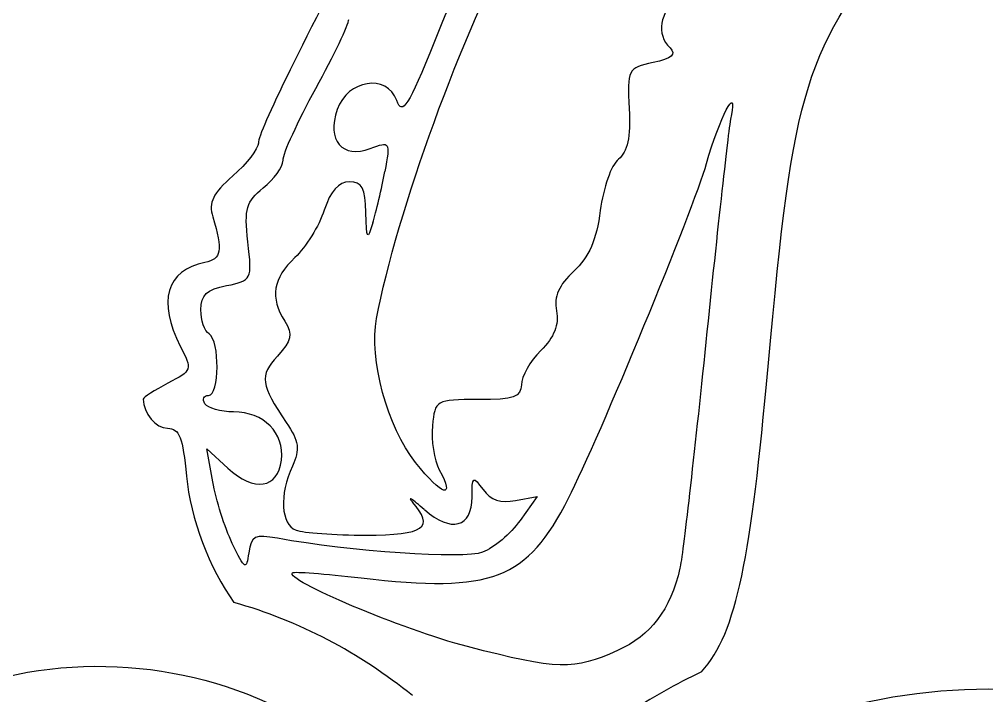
# Model space of a CAD drawing. Header units: millimetres. Extents: x -20.7 to 20.7, y -20.7 to 20.7.
# Drawn here: x -11.71 to -0.02, y -6.77 to 1.41 of the extents above; entities that cross this region are included whole.
import ezdxf

# ---------------------------------------------------------------- set-up
doc = ezdxf.new("R2010")
doc.units = ezdxf.units.MM
doc.layers.get('0').update_dxf_attribs({"linetype": 'CONTINUOUS'})

msp = doc.modelspace()

# ---------------------------------------------------------------- linework, layer by layer
for p, q in [((-9.376, -4.18), (-9.447, -3.783)), ((-9.447, -3.783), (-9.195, -4.015)), ((-9.376, -4.18), (-9.447, -3.783)), ((-9.447, -3.783), (-9.195, -4.015)), ((-9.376, -4.18), (-9.447, -3.783)), ((-9.447, -3.783), (-9.195, -4.015)), ((-9.376, -4.18), (-9.447, -3.783)), ((-9.447, -3.783), (-9.195, -4.015)), ((-9.376, -4.18), (-9.447, -3.783)), ((-9.447, -3.783), (-9.195, -4.015)), ((-9.376, -4.18), (-9.447, -3.783)), ((-9.447, -3.783), (-9.195, -4.015)), ((-5.716, -4.407), (-5.456, -4.358)), ((-5.716, -4.407), (-5.456, -4.358)), ((-5.716, -4.407), (-5.456, -4.358)), ((-5.716, -4.407), (-5.456, -4.358)), ((-5.716, -4.407), (-5.456, -4.358)), ((-5.716, -4.407), (-5.456, -4.358)), ((-5.456, -4.358), (-5.662, -4.648)), ((-5.456, -4.358), (-5.662, -4.648)), ((-5.456, -4.358), (-5.662, -4.648)), ((-5.456, -4.358), (-5.662, -4.648)), ((-5.456, -4.358), (-5.662, -4.648)), ((-5.456, -4.358), (-5.662, -4.648)), ((-8.593, -4.863), (-8.593, -4.863)), ((-8.593, -4.863), (-8.593, -4.863)), ((-8.593, -4.863), (-8.593, -4.863)), ((-8.593, -4.863), (-8.593, -4.863)), ((-8.593, -4.863), (-8.593, -4.863)), ((-8.593, -4.863), (-8.593, -4.863))]:
    msp.add_line(p, q)
msp.add_lwpolyline([(-7.091, -8.016, 0.393426), (-4.373, -8.219, -0.35083), (4.373, -8.219, 0.393426), (7.091, -8.016, -0.458612), (14.665, -8.285, 0.565024), (18.061, -7.83, 1.523453), (-18.061, -7.83, 0.565024), (-14.665, -8.285, -0.458612)], format="xyb", close=True)
for radius in [20.685, 20.685, 20.285]:
    msp.add_circle((0, 0), radius)
for centre, radius, start, end in [((-10.762, -11.41), 6, 50.7254, 74.1359), ((-10.762, -11.41), 6, 50.7254, 74.1359), ((-10.762, -11.41), 6, 50.7254, 74.1359), ((-10.762, -11.41), 6, 50.7254, 74.1359), ((-10.762, -11.41), 6, 50.7254, 74.1359), ((-10.762, -11.41), 6, 50.7254, 74.1359), ((0, -13.685), 8, 115.6895, 123.0842), ((0, -13.685), 8, 115.6895, 123.0842), ((0, -13.685), 8, 115.6895, 123.0842), ((0, -13.685), 8, 115.6895, 123.0842), ((0, -13.685), 8, 115.6895, 123.0842), ((0, -13.685), 8, 115.6895, 123.0842)]:
    msp.add_arc(centre, radius, start, end)
for centre, major_axis, ratio, start_param, end_param in [((-7.372, -0.684), (-0.098, -0.438), 0.049751, 0.587171, 2.194997), ((-7.372, -0.684), (-0.098, -0.438), 0.049751, 0.587171, 2.194997), ((-7.372, -0.684), (-0.098, -0.438), 0.049751, 0.587171, 2.194997), ((-7.372, -0.684), (-0.098, -0.438), 0.049751, 0.587171, 2.194997), ((-7.372, -0.684), (-0.098, -0.438), 0.049751, 0.587171, 2.194997), ((-7.372, -0.684), (-0.098, -0.438), 0.049751, 0.587171, 2.194997), ((-6.708, -4.647), (0.282, -0.262), 0.057453, 2.029777, 3.637022), ((-6.708, -4.647), (0.282, -0.262), 0.057453, 2.029777, 3.637022), ((-6.708, -4.647), (0.282, -0.262), 0.057453, 2.029777, 3.637022), ((-6.708, -4.647), (0.282, -0.262), 0.057453, 2.029777, 3.637022), ((-6.708, -4.647), (0.282, -0.262), 0.057453, 2.029777, 3.637022), ((-6.708, -4.647), (0.282, -0.262), 0.057453, 2.029777, 3.637022)]:
    msp.add_ellipse(centre, major_axis=major_axis, ratio=ratio, start_param=start_param, end_param=end_param)
for points in [[(-7.428, 2.767), (-8.267, 1.188), (-8.825, 0.048), (-8.825, -0.086)], [(-7.428, 2.767), (-8.267, 1.188), (-8.825, 0.048), (-8.825, -0.086)], [(-7.428, 2.767), (-8.267, 1.188), (-8.825, 0.048), (-8.825, -0.086)], [(-7.428, 2.767), (-8.267, 1.188), (-8.825, 0.048), (-8.825, -0.086)], [(-7.428, 2.767), (-8.267, 1.188), (-8.825, 0.048), (-8.825, -0.086)], [(-7.428, 2.767), (-8.267, 1.188), (-8.825, 0.048), (-8.825, -0.086)], [(-5.95, 2.772), (-6.157, 2.39), (-6.493, 1.656), (-6.698, 1.142)], [(-5.95, 2.772), (-6.157, 2.39), (-6.493, 1.656), (-6.698, 1.142)], [(-5.95, 2.772), (-6.157, 2.39), (-6.493, 1.656), (-6.698, 1.142)], [(-5.95, 2.772), (-6.157, 2.39), (-6.493, 1.656), (-6.698, 1.142)], [(-5.95, 2.772), (-6.157, 2.39), (-6.493, 1.656), (-6.698, 1.142)], [(-5.95, 2.772), (-6.157, 2.39), (-6.493, 1.656), (-6.698, 1.142)], [(-7.397, -2.208), (-7.158, -0.938), (-6.35, 1.285), (-5.692, 2.48)], [(-7.397, -2.208), (-7.158, -0.938), (-6.35, 1.285), (-5.692, 2.48)], [(-7.397, -2.208), (-7.158, -0.938), (-6.35, 1.285), (-5.692, 2.48)], [(-7.397, -2.208), (-7.158, -0.938), (-6.35, 1.285), (-5.692, 2.48)], [(-7.397, -2.208), (-7.158, -0.938), (-6.35, 1.285), (-5.692, 2.48)], [(-7.397, -2.208), (-7.158, -0.938), (-6.35, 1.285), (-5.692, 2.48)], [(-2.665, -2.789), (-2.353, 0.637), (-2.234, 1.02), (-1.003, 2.546)], [(-2.665, -2.789), (-2.353, 0.637), (-2.234, 1.02), (-1.003, 2.546)], [(-2.665, -2.789), (-2.353, 0.637), (-2.234, 1.02), (-1.003, 2.546)], [(-2.665, -2.789), (-2.353, 0.637), (-2.234, 1.02), (-1.003, 2.546)], [(-2.665, -2.789), (-2.353, 0.637), (-2.234, 1.02), (-1.003, 2.546)], [(-2.665, -2.789), (-2.353, 0.637), (-2.234, 1.02), (-1.003, 2.546)], [(-3.75, 1.689), (-3.979, 1.481), (-4.019, 1.233), (-3.85, 1.064)], [(-3.75, 1.689), (-3.979, 1.481), (-4.019, 1.233), (-3.85, 1.064)], [(-3.75, 1.689), (-3.979, 1.481), (-4.019, 1.233), (-3.85, 1.064)], [(-3.75, 1.689), (-3.979, 1.481), (-4.019, 1.233), (-3.85, 1.064)], [(-3.75, 1.689), (-3.979, 1.481), (-4.019, 1.233), (-3.85, 1.064)], [(-3.75, 1.689), (-3.979, 1.481), (-4.019, 1.233), (-3.85, 1.064)], [(-8.13, 0.575), (-7.911, 0.973), (-7.733, 1.349), (-7.733, 1.409)], [(-8.13, 0.575), (-7.911, 0.973), (-7.733, 1.349), (-7.733, 1.409)], [(-8.13, 0.575), (-7.911, 0.973), (-7.733, 1.349), (-7.733, 1.409)], [(-8.13, 0.575), (-7.911, 0.973), (-7.733, 1.349), (-7.733, 1.409)], [(-8.13, 0.575), (-7.911, 0.973), (-7.733, 1.349), (-7.733, 1.409)], [(-8.13, 0.575), (-7.911, 0.973), (-7.733, 1.349), (-7.733, 1.409)], [(-6.698, 1.142), (-7.014, 0.351), (-7.084, 0.242), (-7.153, 0.429)], [(-6.698, 1.142), (-7.014, 0.351), (-7.084, 0.242), (-7.153, 0.429)], [(-6.698, 1.142), (-7.014, 0.351), (-7.084, 0.242), (-7.153, 0.429)], [(-6.698, 1.142), (-7.014, 0.351), (-7.084, 0.242), (-7.153, 0.429)], [(-6.698, 1.142), (-7.014, 0.351), (-7.084, 0.242), (-7.153, 0.429)], [(-6.698, 1.142), (-7.014, 0.351), (-7.084, 0.242), (-7.153, 0.429)], [(-3.85, 1.064), (-3.77, 0.985), (-3.827, 0.936), (-4.055, 0.886)], [(-3.85, 1.064), (-3.77, 0.985), (-3.827, 0.936), (-4.055, 0.886)], [(-3.85, 1.064), (-3.77, 0.985), (-3.827, 0.936), (-4.055, 0.886)], [(-3.85, 1.064), (-3.77, 0.985), (-3.827, 0.936), (-4.055, 0.886)], [(-3.85, 1.064), (-3.77, 0.985), (-3.827, 0.936), (-4.055, 0.886)], [(-3.85, 1.064), (-3.77, 0.985), (-3.827, 0.936), (-4.055, 0.886)], [(-4.055, 0.886), (-4.361, 0.819), (-4.369, 0.803), (-4.344, 0.329)], [(-4.055, 0.886), (-4.361, 0.819), (-4.369, 0.803), (-4.344, 0.329)], [(-4.055, 0.886), (-4.361, 0.819), (-4.369, 0.803), (-4.344, 0.329)], [(-4.055, 0.886), (-4.361, 0.819), (-4.369, 0.803), (-4.344, 0.329)], [(-4.055, 0.886), (-4.361, 0.819), (-4.369, 0.803), (-4.344, 0.329)], [(-4.055, 0.886), (-4.361, 0.819), (-4.369, 0.803), (-4.344, 0.329)], [(-7.153, 0.429), (-7.273, 0.753), (-7.746, 0.681), (-7.872, 0.32)], [(-7.153, 0.429), (-7.273, 0.753), (-7.746, 0.681), (-7.872, 0.32)], [(-7.153, 0.429), (-7.273, 0.753), (-7.746, 0.681), (-7.872, 0.32)], [(-7.153, 0.429), (-7.273, 0.753), (-7.746, 0.681), (-7.872, 0.32)], [(-7.153, 0.429), (-7.273, 0.753), (-7.746, 0.681), (-7.872, 0.32)], [(-7.153, 0.429), (-7.273, 0.753), (-7.746, 0.681), (-7.872, 0.32)], [(-8.527, -0.295), (-8.527, -0.214), (-8.348, 0.177), (-8.13, 0.575)], [(-8.527, -0.295), (-8.527, -0.214), (-8.348, 0.177), (-8.13, 0.575)], [(-8.527, -0.295), (-8.527, -0.214), (-8.348, 0.177), (-8.13, 0.575)], [(-8.527, -0.295), (-8.527, -0.214), (-8.348, 0.177), (-8.13, 0.575)], [(-8.527, -0.295), (-8.527, -0.214), (-8.348, 0.177), (-8.13, 0.575)], [(-8.527, -0.295), (-8.527, -0.214), (-8.348, 0.177), (-8.13, 0.575)], [(-3.41, -0.334), (-3.252, 0.219), (-3.029, 0.649), (-3.113, 0.24)], [(-3.41, -0.334), (-3.252, 0.219), (-3.029, 0.649), (-3.113, 0.24)], [(-3.41, -0.334), (-3.252, 0.219), (-3.029, 0.649), (-3.113, 0.24)], [(-3.41, -0.334), (-3.252, 0.219), (-3.029, 0.649), (-3.113, 0.24)], [(-3.41, -0.334), (-3.252, 0.219), (-3.029, 0.649), (-3.113, 0.24)], [(-3.41, -0.334), (-3.252, 0.219), (-3.029, 0.649), (-3.113, 0.24)], [(-7.872, 0.32), (-8.002, -0.053), (-7.809, -0.281), (-7.472, -0.153)], [(-7.872, 0.32), (-8.002, -0.053), (-7.809, -0.281), (-7.472, -0.153)], [(-7.872, 0.32), (-8.002, -0.053), (-7.809, -0.281), (-7.472, -0.153)], [(-7.872, 0.32), (-8.002, -0.053), (-7.809, -0.281), (-7.472, -0.153)], [(-7.872, 0.32), (-8.002, -0.053), (-7.809, -0.281), (-7.472, -0.153)], [(-7.872, 0.32), (-8.002, -0.053), (-7.809, -0.281), (-7.472, -0.153)], [(-4.344, 0.329), (-4.325, -0.018), (-4.363, -0.193), (-4.474, -0.282)], [(-4.344, 0.329), (-4.325, -0.018), (-4.363, -0.193), (-4.474, -0.282)], [(-4.344, 0.329), (-4.325, -0.018), (-4.363, -0.193), (-4.474, -0.282)], [(-4.344, 0.329), (-4.325, -0.018), (-4.363, -0.193), (-4.474, -0.282)], [(-4.344, 0.329), (-4.325, -0.018), (-4.363, -0.193), (-4.474, -0.282)], [(-4.344, 0.329), (-4.325, -0.018), (-4.363, -0.193), (-4.474, -0.282)], [(-3.113, 0.24), (-3.141, 0.103), (-3.278, -1.126), (-3.417, -2.492)], [(-3.113, 0.24), (-3.141, 0.103), (-3.278, -1.126), (-3.417, -2.492)], [(-3.113, 0.24), (-3.141, 0.103), (-3.278, -1.126), (-3.417, -2.492)], [(-3.113, 0.24), (-3.141, 0.103), (-3.278, -1.126), (-3.417, -2.492)], [(-3.113, 0.24), (-3.141, 0.103), (-3.278, -1.126), (-3.417, -2.492)], [(-3.113, 0.24), (-3.141, 0.103), (-3.278, -1.126), (-3.417, -2.492)], [(-8.825, -0.086), (-8.825, -0.156), (-8.964, -0.335), (-9.134, -0.484)], [(-8.825, -0.086), (-8.825, -0.156), (-8.964, -0.335), (-9.134, -0.484)], [(-8.825, -0.086), (-8.825, -0.156), (-8.964, -0.335), (-9.134, -0.484)], [(-8.825, -0.086), (-8.825, -0.156), (-8.964, -0.335), (-9.134, -0.484)], [(-8.825, -0.086), (-8.825, -0.156), (-8.964, -0.335), (-9.134, -0.484)], [(-8.825, -0.086), (-8.825, -0.156), (-8.964, -0.335), (-9.134, -0.484)], [(-7.472, -0.153), (-7.233, -0.062), (-7.229, -0.068), (-7.297, -0.432)], [(-7.472, -0.153), (-7.233, -0.062), (-7.229, -0.068), (-7.297, -0.432)], [(-7.472, -0.153), (-7.233, -0.062), (-7.229, -0.068), (-7.297, -0.432)], [(-7.472, -0.153), (-7.233, -0.062), (-7.229, -0.068), (-7.297, -0.432)], [(-7.472, -0.153), (-7.233, -0.062), (-7.229, -0.068), (-7.297, -0.432)], [(-7.472, -0.153), (-7.233, -0.062), (-7.229, -0.068), (-7.297, -0.432)], [(-8.765, -0.629), (-8.634, -0.526), (-8.527, -0.375), (-8.527, -0.295)], [(-8.765, -0.629), (-8.634, -0.526), (-8.527, -0.375), (-8.527, -0.295)], [(-8.765, -0.629), (-8.634, -0.526), (-8.527, -0.375), (-8.527, -0.295)], [(-8.765, -0.629), (-8.634, -0.526), (-8.527, -0.375), (-8.527, -0.295)], [(-8.765, -0.629), (-8.634, -0.526), (-8.527, -0.375), (-8.527, -0.295)], [(-8.765, -0.629), (-8.634, -0.526), (-8.527, -0.375), (-8.527, -0.295)], [(-5.076, -4.378), (-4.712, -3.665), (-3.567, -0.888), (-3.41, -0.334)], [(-5.076, -4.378), (-4.712, -3.665), (-3.567, -0.888), (-3.41, -0.334)], [(-5.076, -4.378), (-4.712, -3.665), (-3.567, -0.888), (-3.41, -0.334)], [(-5.076, -4.378), (-4.712, -3.665), (-3.567, -0.888), (-3.41, -0.334)], [(-5.076, -4.378), (-4.712, -3.665), (-3.567, -0.888), (-3.41, -0.334)], [(-5.076, -4.378), (-4.712, -3.665), (-3.567, -0.888), (-3.41, -0.334)], [(-4.474, -0.282), (-4.56, -0.35), (-4.658, -0.629), (-4.693, -0.901)], [(-4.474, -0.282), (-4.56, -0.35), (-4.658, -0.629), (-4.693, -0.901)], [(-4.474, -0.282), (-4.56, -0.35), (-4.658, -0.629), (-4.693, -0.901)], [(-4.474, -0.282), (-4.56, -0.35), (-4.658, -0.629), (-4.693, -0.901)], [(-4.474, -0.282), (-4.56, -0.35), (-4.658, -0.629), (-4.693, -0.901)], [(-4.474, -0.282), (-4.56, -0.35), (-4.658, -0.629), (-4.693, -0.901)], [(-9.134, -0.484), (-9.374, -0.694), (-9.428, -0.806), (-9.376, -0.978)], [(-9.134, -0.484), (-9.374, -0.694), (-9.428, -0.806), (-9.376, -0.978)], [(-9.134, -0.484), (-9.374, -0.694), (-9.428, -0.806), (-9.376, -0.978)], [(-9.134, -0.484), (-9.374, -0.694), (-9.428, -0.806), (-9.376, -0.978)], [(-9.134, -0.484), (-9.374, -0.694), (-9.428, -0.806), (-9.376, -0.978)], [(-9.134, -0.484), (-9.374, -0.694), (-9.428, -0.806), (-9.376, -0.978)], [(-7.725, -0.555), (-7.855, -0.555), (-7.952, -0.665), (-8.029, -0.898)], [(-7.725, -0.555), (-7.855, -0.555), (-7.952, -0.665), (-8.029, -0.898)], [(-7.725, -0.555), (-7.855, -0.555), (-7.952, -0.665), (-8.029, -0.898)], [(-7.725, -0.555), (-7.855, -0.555), (-7.952, -0.665), (-8.029, -0.898)], [(-7.725, -0.555), (-7.855, -0.555), (-7.952, -0.665), (-8.029, -0.898)], [(-7.725, -0.555), (-7.855, -0.555), (-7.952, -0.665), (-8.029, -0.898)], [(-7.526, -0.927), (-7.532, -0.629), (-7.572, -0.555), (-7.725, -0.555)], [(-7.526, -0.927), (-7.532, -0.629), (-7.572, -0.555), (-7.725, -0.555)], [(-7.526, -0.927), (-7.532, -0.629), (-7.572, -0.555), (-7.725, -0.555)], [(-7.526, -0.927), (-7.532, -0.629), (-7.572, -0.555), (-7.725, -0.555)], [(-7.526, -0.927), (-7.532, -0.629), (-7.572, -0.555), (-7.725, -0.555)], [(-7.526, -0.927), (-7.532, -0.629), (-7.572, -0.555), (-7.725, -0.555)], [(-8.951, -1.281), (-8.997, -0.875), (-8.973, -0.792), (-8.765, -0.629)], [(-8.951, -1.281), (-8.997, -0.875), (-8.973, -0.792), (-8.765, -0.629)], [(-8.951, -1.281), (-8.997, -0.875), (-8.973, -0.792), (-8.765, -0.629)], [(-8.951, -1.281), (-8.997, -0.875), (-8.973, -0.792), (-8.765, -0.629)], [(-8.951, -1.281), (-8.997, -0.875), (-8.973, -0.792), (-8.765, -0.629)], [(-8.951, -1.281), (-8.997, -0.875), (-8.973, -0.792), (-8.765, -0.629)], [(-8.029, -0.898), (-8.091, -1.087), (-8.251, -1.344), (-8.383, -1.469)], [(-8.029, -0.898), (-8.091, -1.087), (-8.251, -1.344), (-8.383, -1.469)], [(-8.029, -0.898), (-8.091, -1.087), (-8.251, -1.344), (-8.383, -1.469)], [(-8.029, -0.898), (-8.091, -1.087), (-8.251, -1.344), (-8.383, -1.469)], [(-8.029, -0.898), (-8.091, -1.087), (-8.251, -1.344), (-8.383, -1.469)], [(-8.029, -0.898), (-8.091, -1.087), (-8.251, -1.344), (-8.383, -1.469)], [(-7.442, -1.052), (-7.508, -1.269), (-7.518, -1.254), (-7.526, -0.927)], [(-7.442, -1.052), (-7.508, -1.269), (-7.518, -1.254), (-7.526, -0.927)], [(-7.442, -1.052), (-7.508, -1.269), (-7.518, -1.254), (-7.526, -0.927)], [(-7.442, -1.052), (-7.508, -1.269), (-7.518, -1.254), (-7.526, -0.927)], [(-7.442, -1.052), (-7.508, -1.269), (-7.518, -1.254), (-7.526, -0.927)], [(-7.442, -1.052), (-7.508, -1.269), (-7.518, -1.254), (-7.526, -0.927)], [(-4.693, -0.901), (-4.738, -1.253), (-4.83, -1.465), (-5.012, -1.634)], [(-4.693, -0.901), (-4.738, -1.253), (-4.83, -1.465), (-5.012, -1.634)], [(-4.693, -0.901), (-4.738, -1.253), (-4.83, -1.465), (-5.012, -1.634)], [(-4.693, -0.901), (-4.738, -1.253), (-4.83, -1.465), (-5.012, -1.634)], [(-4.693, -0.901), (-4.738, -1.253), (-4.83, -1.465), (-5.012, -1.634)], [(-4.693, -0.901), (-4.738, -1.253), (-4.83, -1.465), (-5.012, -1.634)], [(-9.376, -0.978), (-9.253, -1.386), (-9.271, -1.491), (-9.471, -1.53)], [(-9.376, -0.978), (-9.253, -1.386), (-9.271, -1.491), (-9.471, -1.53)], [(-9.376, -0.978), (-9.253, -1.386), (-9.271, -1.491), (-9.471, -1.53)], [(-9.376, -0.978), (-9.253, -1.386), (-9.271, -1.491), (-9.471, -1.53)], [(-9.376, -0.978), (-9.253, -1.386), (-9.271, -1.491), (-9.471, -1.53)], [(-9.376, -0.978), (-9.253, -1.386), (-9.271, -1.491), (-9.471, -1.53)], [(-9.209, -1.809), (-8.904, -1.748), (-8.9, -1.738), (-8.951, -1.281)], [(-9.209, -1.809), (-8.904, -1.748), (-8.9, -1.738), (-8.951, -1.281)], [(-9.209, -1.809), (-8.904, -1.748), (-8.9, -1.738), (-8.951, -1.281)], [(-9.209, -1.809), (-8.904, -1.748), (-8.9, -1.738), (-8.951, -1.281)], [(-9.209, -1.809), (-8.904, -1.748), (-8.9, -1.738), (-8.951, -1.281)], [(-9.209, -1.809), (-8.904, -1.748), (-8.9, -1.738), (-8.951, -1.281)], [(-8.383, -1.469), (-8.65, -1.723), (-8.687, -1.951), (-8.506, -2.24)], [(-8.383, -1.469), (-8.65, -1.723), (-8.687, -1.951), (-8.506, -2.24)], [(-8.383, -1.469), (-8.65, -1.723), (-8.687, -1.951), (-8.506, -2.24)], [(-8.383, -1.469), (-8.65, -1.723), (-8.687, -1.951), (-8.506, -2.24)], [(-8.383, -1.469), (-8.65, -1.723), (-8.687, -1.951), (-8.506, -2.24)], [(-8.383, -1.469), (-8.65, -1.723), (-8.687, -1.951), (-8.506, -2.24)], [(-9.471, -1.53), (-9.935, -1.622), (-10.047, -2.003), (-9.768, -2.543)], [(-9.471, -1.53), (-9.935, -1.622), (-10.047, -2.003), (-9.768, -2.543)], [(-9.471, -1.53), (-9.935, -1.622), (-10.047, -2.003), (-9.768, -2.543)], [(-9.471, -1.53), (-9.935, -1.622), (-10.047, -2.003), (-9.768, -2.543)], [(-9.471, -1.53), (-9.935, -1.622), (-10.047, -2.003), (-9.768, -2.543)], [(-9.471, -1.53), (-9.935, -1.622), (-10.047, -2.003), (-9.768, -2.543)], [(-5.012, -1.634), (-5.194, -1.802), (-5.255, -1.942), (-5.222, -2.115)], [(-5.012, -1.634), (-5.194, -1.802), (-5.255, -1.942), (-5.222, -2.115)], [(-5.012, -1.634), (-5.194, -1.802), (-5.255, -1.942), (-5.222, -2.115)], [(-5.012, -1.634), (-5.194, -1.802), (-5.255, -1.942), (-5.222, -2.115)], [(-5.012, -1.634), (-5.194, -1.802), (-5.255, -1.942), (-5.222, -2.115)], [(-5.012, -1.634), (-5.194, -1.802), (-5.255, -1.942), (-5.222, -2.115)], [(-9.52, -2.101), (-9.52, -1.923), (-9.45, -1.857), (-9.209, -1.809)], [(-9.52, -2.101), (-9.52, -1.923), (-9.45, -1.857), (-9.209, -1.809)], [(-9.52, -2.101), (-9.52, -1.923), (-9.45, -1.857), (-9.209, -1.809)], [(-9.52, -2.101), (-9.52, -1.923), (-9.45, -1.857), (-9.209, -1.809)], [(-9.52, -2.101), (-9.52, -1.923), (-9.45, -1.857), (-9.209, -1.809)], [(-9.52, -2.101), (-9.52, -1.923), (-9.45, -1.857), (-9.209, -1.809)], [(-9.421, -2.392), (-9.476, -2.359), (-9.52, -2.228), (-9.52, -2.101)], [(-9.421, -2.392), (-9.476, -2.359), (-9.52, -2.228), (-9.52, -2.101)], [(-9.421, -2.392), (-9.476, -2.359), (-9.52, -2.228), (-9.52, -2.101)], [(-9.421, -2.392), (-9.476, -2.359), (-9.52, -2.228), (-9.52, -2.101)], [(-9.421, -2.392), (-9.476, -2.359), (-9.52, -2.228), (-9.52, -2.101)], [(-9.421, -2.392), (-9.476, -2.359), (-9.52, -2.228), (-9.52, -2.101)], [(-6.925, -3.949), (-7.267, -3.516), (-7.489, -2.699), (-7.397, -2.208)], [(-6.925, -3.949), (-7.267, -3.516), (-7.489, -2.699), (-7.397, -2.208)], [(-6.925, -3.949), (-7.267, -3.516), (-7.489, -2.699), (-7.397, -2.208)], [(-6.925, -3.949), (-7.267, -3.516), (-7.489, -2.699), (-7.397, -2.208)], [(-6.925, -3.949), (-7.267, -3.516), (-7.489, -2.699), (-7.397, -2.208)], [(-6.925, -3.949), (-7.267, -3.516), (-7.489, -2.699), (-7.397, -2.208)], [(-5.222, -2.115), (-5.19, -2.282), (-5.249, -2.432), (-5.411, -2.594)], [(-5.222, -2.115), (-5.19, -2.282), (-5.249, -2.432), (-5.411, -2.594)], [(-5.222, -2.115), (-5.19, -2.282), (-5.249, -2.432), (-5.411, -2.594)], [(-5.222, -2.115), (-5.19, -2.282), (-5.249, -2.432), (-5.411, -2.594)], [(-5.222, -2.115), (-5.19, -2.282), (-5.249, -2.432), (-5.411, -2.594)], [(-5.222, -2.115), (-5.19, -2.282), (-5.249, -2.432), (-5.411, -2.594)], [(-8.506, -2.24), (-8.405, -2.402), (-8.42, -2.471), (-8.594, -2.661)], [(-8.506, -2.24), (-8.405, -2.402), (-8.42, -2.471), (-8.594, -2.661)], [(-8.506, -2.24), (-8.405, -2.402), (-8.42, -2.471), (-8.594, -2.661)], [(-8.506, -2.24), (-8.405, -2.402), (-8.42, -2.471), (-8.594, -2.661)], [(-8.506, -2.24), (-8.405, -2.402), (-8.42, -2.471), (-8.594, -2.661)], [(-8.506, -2.24), (-8.405, -2.402), (-8.42, -2.471), (-8.594, -2.661)], [(-9.427, -3.137), (-9.293, -3.137), (-9.288, -2.475), (-9.421, -2.392)], [(-9.427, -3.137), (-9.293, -3.137), (-9.288, -2.475), (-9.421, -2.392)], [(-9.427, -3.137), (-9.293, -3.137), (-9.288, -2.475), (-9.421, -2.392)], [(-9.427, -3.137), (-9.293, -3.137), (-9.288, -2.475), (-9.421, -2.392)], [(-9.427, -3.137), (-9.293, -3.137), (-9.288, -2.475), (-9.421, -2.392)], [(-9.427, -3.137), (-9.293, -3.137), (-9.288, -2.475), (-9.421, -2.392)], [(-9.768, -2.543), (-9.621, -2.826), (-9.625, -2.837), (-9.917, -2.988)], [(-9.768, -2.543), (-9.621, -2.826), (-9.625, -2.837), (-9.917, -2.988)], [(-9.768, -2.543), (-9.621, -2.826), (-9.625, -2.837), (-9.917, -2.988)], [(-9.768, -2.543), (-9.621, -2.826), (-9.625, -2.837), (-9.917, -2.988)], [(-9.768, -2.543), (-9.621, -2.826), (-9.625, -2.837), (-9.917, -2.988)], [(-9.768, -2.543), (-9.621, -2.826), (-9.625, -2.837), (-9.917, -2.988)], [(-3.417, -2.492), (-3.557, -3.857), (-3.698, -5.086), (-3.73, -5.223)], [(-3.417, -2.492), (-3.557, -3.857), (-3.698, -5.086), (-3.73, -5.223)], [(-3.417, -2.492), (-3.557, -3.857), (-3.698, -5.086), (-3.73, -5.223)], [(-3.417, -2.492), (-3.557, -3.857), (-3.698, -5.086), (-3.73, -5.223)], [(-3.417, -2.492), (-3.557, -3.857), (-3.698, -5.086), (-3.73, -5.223)], [(-3.417, -2.492), (-3.557, -3.857), (-3.698, -5.086), (-3.73, -5.223)], [(-8.594, -2.661), (-8.813, -2.901), (-8.799, -3.005), (-8.488, -3.464)], [(-8.594, -2.661), (-8.813, -2.901), (-8.799, -3.005), (-8.488, -3.464)], [(-8.594, -2.661), (-8.813, -2.901), (-8.799, -3.005), (-8.488, -3.464)], [(-8.594, -2.661), (-8.813, -2.901), (-8.799, -3.005), (-8.488, -3.464)], [(-8.594, -2.661), (-8.813, -2.901), (-8.799, -3.005), (-8.488, -3.464)], [(-8.594, -2.661), (-8.813, -2.901), (-8.799, -3.005), (-8.488, -3.464)], [(-5.411, -2.594), (-5.541, -2.724), (-5.647, -2.91), (-5.647, -3.008)], [(-5.411, -2.594), (-5.541, -2.724), (-5.647, -2.91), (-5.647, -3.008)], [(-5.411, -2.594), (-5.541, -2.724), (-5.647, -2.91), (-5.647, -3.008)], [(-5.411, -2.594), (-5.541, -2.724), (-5.647, -2.91), (-5.647, -3.008)], [(-5.411, -2.594), (-5.541, -2.724), (-5.647, -2.91), (-5.647, -3.008)], [(-5.411, -2.594), (-5.541, -2.724), (-5.647, -2.91), (-5.647, -3.008)], [(-3.468, -6.476), (-3.036, -5.995), (-2.875, -5.091), (-2.665, -2.789)], [(-3.468, -6.476), (-3.036, -5.995), (-2.875, -5.091), (-2.665, -2.789)], [(-3.468, -6.476), (-3.036, -5.995), (-2.875, -5.091), (-2.665, -2.789)], [(-3.468, -6.476), (-3.036, -5.995), (-2.875, -5.091), (-2.665, -2.789)], [(-3.468, -6.476), (-3.036, -5.995), (-2.875, -5.091), (-2.665, -2.789)], [(-3.468, -6.476), (-3.036, -5.995), (-2.875, -5.091), (-2.665, -2.789)], [(-9.917, -2.988), (-10.081, -3.073), (-10.215, -3.16), (-10.215, -3.181)], [(-9.917, -2.988), (-10.081, -3.073), (-10.215, -3.16), (-10.215, -3.181)], [(-9.917, -2.988), (-10.081, -3.073), (-10.215, -3.16), (-10.215, -3.181)], [(-9.917, -2.988), (-10.081, -3.073), (-10.215, -3.16), (-10.215, -3.181)], [(-9.917, -2.988), (-10.081, -3.073), (-10.215, -3.16), (-10.215, -3.181)], [(-9.917, -2.988), (-10.081, -3.073), (-10.215, -3.16), (-10.215, -3.181)], [(-5.647, -3.008), (-5.647, -3.157), (-5.733, -3.187), (-6.168, -3.187)], [(-5.647, -3.008), (-5.647, -3.157), (-5.733, -3.187), (-6.168, -3.187)], [(-5.647, -3.008), (-5.647, -3.157), (-5.733, -3.187), (-6.168, -3.187)], [(-5.647, -3.008), (-5.647, -3.157), (-5.733, -3.187), (-6.168, -3.187)], [(-5.647, -3.008), (-5.647, -3.157), (-5.733, -3.187), (-6.168, -3.187)], [(-5.647, -3.008), (-5.647, -3.157), (-5.733, -3.187), (-6.168, -3.187)], [(-9.471, -3.237), (-9.504, -3.182), (-9.485, -3.137), (-9.427, -3.137)], [(-9.471, -3.237), (-9.504, -3.182), (-9.485, -3.137), (-9.427, -3.137)], [(-9.471, -3.237), (-9.504, -3.182), (-9.485, -3.137), (-9.427, -3.137)], [(-9.471, -3.237), (-9.504, -3.182), (-9.485, -3.137), (-9.427, -3.137)], [(-9.471, -3.237), (-9.504, -3.182), (-9.485, -3.137), (-9.427, -3.137)], [(-9.471, -3.237), (-9.504, -3.182), (-9.485, -3.137), (-9.427, -3.137)], [(-10.215, -3.181), (-10.215, -3.353), (-10.064, -3.534), (-9.921, -3.534)], [(-10.215, -3.181), (-10.215, -3.353), (-10.064, -3.534), (-9.921, -3.534)], [(-10.215, -3.181), (-10.215, -3.353), (-10.064, -3.534), (-9.921, -3.534)], [(-10.215, -3.181), (-10.215, -3.353), (-10.064, -3.534), (-9.921, -3.534)], [(-10.215, -3.181), (-10.215, -3.353), (-10.064, -3.534), (-9.921, -3.534)], [(-10.215, -3.181), (-10.215, -3.353), (-10.064, -3.534), (-9.921, -3.534)], [(-9.124, -3.336), (-9.281, -3.336), (-9.437, -3.291), (-9.471, -3.237)], [(-9.124, -3.336), (-9.281, -3.336), (-9.437, -3.291), (-9.471, -3.237)], [(-9.124, -3.336), (-9.281, -3.336), (-9.437, -3.291), (-9.471, -3.237)], [(-9.124, -3.336), (-9.281, -3.336), (-9.437, -3.291), (-9.471, -3.237)], [(-9.124, -3.336), (-9.281, -3.336), (-9.437, -3.291), (-9.471, -3.237)], [(-9.124, -3.336), (-9.281, -3.336), (-9.437, -3.291), (-9.471, -3.237)], [(-6.168, -3.187), (-6.683, -3.187), (-6.69, -3.191), (-6.721, -3.505)], [(-6.168, -3.187), (-6.683, -3.187), (-6.69, -3.191), (-6.721, -3.505)], [(-6.168, -3.187), (-6.683, -3.187), (-6.69, -3.191), (-6.721, -3.505)], [(-6.168, -3.187), (-6.683, -3.187), (-6.69, -3.191), (-6.721, -3.505)], [(-6.168, -3.187), (-6.683, -3.187), (-6.69, -3.191), (-6.721, -3.505)], [(-6.168, -3.187), (-6.683, -3.187), (-6.69, -3.191), (-6.721, -3.505)], [(-8.547, -3.919), (-8.508, -3.588), (-8.758, -3.336), (-9.124, -3.336)], [(-8.547, -3.919), (-8.508, -3.588), (-8.758, -3.336), (-9.124, -3.336)], [(-8.547, -3.919), (-8.508, -3.588), (-8.758, -3.336), (-9.124, -3.336)], [(-8.547, -3.919), (-8.508, -3.588), (-8.758, -3.336), (-9.124, -3.336)], [(-8.547, -3.919), (-8.508, -3.588), (-8.758, -3.336), (-9.124, -3.336)], [(-8.547, -3.919), (-8.508, -3.588), (-8.758, -3.336), (-9.124, -3.336)], [(-8.488, -3.464), (-8.333, -3.693), (-8.32, -3.785), (-8.414, -3.99)], [(-8.488, -3.464), (-8.333, -3.693), (-8.32, -3.785), (-8.414, -3.99)], [(-8.488, -3.464), (-8.333, -3.693), (-8.32, -3.785), (-8.414, -3.99)], [(-8.488, -3.464), (-8.333, -3.693), (-8.32, -3.785), (-8.414, -3.99)], [(-8.488, -3.464), (-8.333, -3.693), (-8.32, -3.785), (-8.414, -3.99)], [(-8.488, -3.464), (-8.333, -3.693), (-8.32, -3.785), (-8.414, -3.99)], [(-6.721, -3.505), (-6.738, -3.68), (-6.7, -3.918), (-6.638, -4.035)], [(-6.721, -3.505), (-6.738, -3.68), (-6.7, -3.918), (-6.638, -4.035)], [(-6.721, -3.505), (-6.738, -3.68), (-6.7, -3.918), (-6.638, -4.035)], [(-6.721, -3.505), (-6.738, -3.68), (-6.7, -3.918), (-6.638, -4.035)], [(-6.721, -3.505), (-6.738, -3.68), (-6.7, -3.918), (-6.638, -4.035)], [(-6.721, -3.505), (-6.738, -3.68), (-6.7, -3.918), (-6.638, -4.035)], [(-9.921, -3.534), (-9.781, -3.534), (-9.736, -3.647), (-9.694, -4.112)], [(-9.921, -3.534), (-9.781, -3.534), (-9.736, -3.647), (-9.694, -4.112)], [(-9.921, -3.534), (-9.781, -3.534), (-9.736, -3.647), (-9.694, -4.112)], [(-9.921, -3.534), (-9.781, -3.534), (-9.736, -3.647), (-9.694, -4.112)], [(-9.921, -3.534), (-9.781, -3.534), (-9.736, -3.647), (-9.694, -4.112)], [(-9.921, -3.534), (-9.781, -3.534), (-9.736, -3.647), (-9.694, -4.112)], [(-9.195, -4.015), (-8.876, -4.308), (-8.587, -4.265), (-8.547, -3.919)], [(-9.195, -4.015), (-8.876, -4.308), (-8.587, -4.265), (-8.547, -3.919)], [(-9.195, -4.015), (-8.876, -4.308), (-8.587, -4.265), (-8.547, -3.919)], [(-9.195, -4.015), (-8.876, -4.308), (-8.587, -4.265), (-8.547, -3.919)], [(-9.195, -4.015), (-8.876, -4.308), (-8.587, -4.265), (-8.547, -3.919)], [(-9.195, -4.015), (-8.876, -4.308), (-8.587, -4.265), (-8.547, -3.919)], [(-6.638, -4.035), (-6.441, -4.402), (-6.604, -4.353), (-6.925, -3.949)], [(-6.638, -4.035), (-6.441, -4.402), (-6.604, -4.353), (-6.925, -3.949)], [(-6.638, -4.035), (-6.441, -4.402), (-6.604, -4.353), (-6.925, -3.949)], [(-6.638, -4.035), (-6.441, -4.402), (-6.604, -4.353), (-6.925, -3.949)], [(-6.638, -4.035), (-6.441, -4.402), (-6.604, -4.353), (-6.925, -3.949)], [(-6.638, -4.035), (-6.441, -4.402), (-6.604, -4.353), (-6.925, -3.949)], [(-8.414, -3.99), (-8.574, -4.342), (-8.554, -4.694), (-8.37, -4.765)], [(-8.414, -3.99), (-8.574, -4.342), (-8.554, -4.694), (-8.37, -4.765)], [(-8.414, -3.99), (-8.574, -4.342), (-8.554, -4.694), (-8.37, -4.765)], [(-8.414, -3.99), (-8.574, -4.342), (-8.554, -4.694), (-8.37, -4.765)], [(-8.414, -3.99), (-8.574, -4.342), (-8.554, -4.694), (-8.37, -4.765)], [(-8.414, -3.99), (-8.574, -4.342), (-8.554, -4.694), (-8.37, -4.765)], [(-9.694, -4.112), (-9.648, -4.618), (-9.41, -5.235), (-9.122, -5.639)], [(-9.694, -4.112), (-9.648, -4.618), (-9.41, -5.235), (-9.122, -5.639)], [(-9.694, -4.112), (-9.648, -4.618), (-9.41, -5.235), (-9.122, -5.639)], [(-9.694, -4.112), (-9.648, -4.618), (-9.41, -5.235), (-9.122, -5.639)], [(-9.694, -4.112), (-9.648, -4.618), (-9.41, -5.235), (-9.122, -5.639)], [(-9.694, -4.112), (-9.648, -4.618), (-9.41, -5.235), (-9.122, -5.639)], [(-9.14, -4.925), (-9.231, -4.734), (-9.337, -4.399), (-9.376, -4.18)], [(-9.14, -4.925), (-9.231, -4.734), (-9.337, -4.399), (-9.376, -4.18)], [(-9.14, -4.925), (-9.231, -4.734), (-9.337, -4.399), (-9.376, -4.18)], [(-9.14, -4.925), (-9.231, -4.734), (-9.337, -4.399), (-9.376, -4.18)], [(-9.14, -4.925), (-9.231, -4.734), (-9.337, -4.399), (-9.376, -4.18)], [(-9.14, -4.925), (-9.231, -4.734), (-9.337, -4.399), (-9.376, -4.18)], [(-6.243, -4.363), (-6.243, -4.112), (-6.233, -4.106), (-6.11, -4.275)], [(-6.243, -4.363), (-6.243, -4.112), (-6.233, -4.106), (-6.11, -4.275)], [(-6.243, -4.363), (-6.243, -4.112), (-6.233, -4.106), (-6.11, -4.275)], [(-6.243, -4.363), (-6.243, -4.112), (-6.233, -4.106), (-6.11, -4.275)], [(-6.243, -4.363), (-6.243, -4.112), (-6.233, -4.106), (-6.11, -4.275)], [(-6.243, -4.363), (-6.243, -4.112), (-6.233, -4.106), (-6.11, -4.275)], [(-6.11, -4.275), (-6.018, -4.401), (-5.895, -4.442), (-5.716, -4.407)], [(-6.11, -4.275), (-6.018, -4.401), (-5.895, -4.442), (-5.716, -4.407)], [(-6.11, -4.275), (-6.018, -4.401), (-5.895, -4.442), (-5.716, -4.407)], [(-6.11, -4.275), (-6.018, -4.401), (-5.895, -4.442), (-5.716, -4.407)], [(-6.11, -4.275), (-6.018, -4.401), (-5.895, -4.442), (-5.716, -4.407)], [(-6.11, -4.275), (-6.018, -4.401), (-5.895, -4.442), (-5.716, -4.407)], [(-7.584, -5.342), (-5.992, -5.526), (-5.582, -5.368), (-5.076, -4.378)], [(-7.584, -5.342), (-5.992, -5.526), (-5.582, -5.368), (-5.076, -4.378)], [(-7.584, -5.342), (-5.992, -5.526), (-5.582, -5.368), (-5.076, -4.378)], [(-7.584, -5.342), (-5.992, -5.526), (-5.582, -5.368), (-5.076, -4.378)], [(-7.584, -5.342), (-5.992, -5.526), (-5.582, -5.368), (-5.076, -4.378)], [(-7.584, -5.342), (-5.992, -5.526), (-5.582, -5.368), (-5.076, -4.378)], [(-7.526, -4.825), (-6.816, -4.825), (-6.691, -4.737), (-6.963, -4.425)], [(-7.526, -4.825), (-6.816, -4.825), (-6.691, -4.737), (-6.963, -4.425)], [(-7.526, -4.825), (-6.816, -4.825), (-6.691, -4.737), (-6.963, -4.425)], [(-7.526, -4.825), (-6.816, -4.825), (-6.691, -4.737), (-6.963, -4.425)], [(-7.526, -4.825), (-6.816, -4.825), (-6.691, -4.737), (-6.963, -4.425)], [(-7.526, -4.825), (-6.816, -4.825), (-6.691, -4.737), (-6.963, -4.425)], [(-6.819, -4.517), (-6.493, -4.802), (-6.243, -4.735), (-6.243, -4.363)], [(-6.819, -4.517), (-6.493, -4.802), (-6.243, -4.735), (-6.243, -4.363)], [(-6.819, -4.517), (-6.493, -4.802), (-6.243, -4.735), (-6.243, -4.363)], [(-6.819, -4.517), (-6.493, -4.802), (-6.243, -4.735), (-6.243, -4.363)], [(-6.819, -4.517), (-6.493, -4.802), (-6.243, -4.735), (-6.243, -4.363)], [(-6.819, -4.517), (-6.493, -4.802), (-6.243, -4.735), (-6.243, -4.363)], [(-5.662, -4.648), (-5.776, -4.808), (-5.98, -4.98), (-6.115, -5.032)], [(-5.662, -4.648), (-5.776, -4.808), (-5.98, -4.98), (-6.115, -5.032)], [(-5.662, -4.648), (-5.776, -4.808), (-5.98, -4.98), (-6.115, -5.032)], [(-5.662, -4.648), (-5.776, -4.808), (-5.98, -4.98), (-6.115, -5.032)], [(-5.662, -4.648), (-5.776, -4.808), (-5.98, -4.98), (-6.115, -5.032)], [(-5.662, -4.648), (-5.776, -4.808), (-5.98, -4.98), (-6.115, -5.032)], [(-8.37, -4.765), (-8.284, -4.798), (-7.904, -4.825), (-7.526, -4.825)], [(-8.37, -4.765), (-8.284, -4.798), (-7.904, -4.825), (-7.526, -4.825)], [(-8.37, -4.765), (-8.284, -4.798), (-7.904, -4.825), (-7.526, -4.825)], [(-8.37, -4.765), (-8.284, -4.798), (-7.904, -4.825), (-7.526, -4.825)], [(-8.37, -4.765), (-8.284, -4.798), (-7.904, -4.825), (-7.526, -4.825)], [(-8.37, -4.765), (-8.284, -4.798), (-7.904, -4.825), (-7.526, -4.825)], [(-8.593, -4.863), (-8.868, -4.813), (-8.912, -4.835), (-8.941, -5.039)], [(-8.593, -4.863), (-8.868, -4.813), (-8.912, -4.835), (-8.941, -5.039)], [(-8.593, -4.863), (-8.868, -4.813), (-8.912, -4.835), (-8.941, -5.039)], [(-8.593, -4.863), (-8.868, -4.813), (-8.912, -4.835), (-8.941, -5.039)], [(-8.593, -4.863), (-8.868, -4.813), (-8.912, -4.835), (-8.941, -5.039)], [(-8.593, -4.863), (-8.868, -4.813), (-8.912, -4.835), (-8.941, -5.039)], [(-6.115, -5.032), (-6.341, -5.118), (-7.722, -5.024), (-8.593, -4.863)], [(-6.115, -5.032), (-6.341, -5.118), (-7.722, -5.024), (-8.593, -4.863)], [(-6.115, -5.032), (-6.341, -5.118), (-7.722, -5.024), (-8.593, -4.863)], [(-6.115, -5.032), (-6.341, -5.118), (-7.722, -5.024), (-8.593, -4.863)], [(-6.115, -5.032), (-6.341, -5.118), (-7.722, -5.024), (-8.593, -4.863)], [(-6.115, -5.032), (-6.341, -5.118), (-7.722, -5.024), (-8.593, -4.863)], [(-8.941, -5.039), (-8.971, -5.254), (-8.987, -5.245), (-9.14, -4.925)], [(-8.941, -5.039), (-8.971, -5.254), (-8.987, -5.245), (-9.14, -4.925)], [(-8.941, -5.039), (-8.971, -5.254), (-8.987, -5.245), (-9.14, -4.925)], [(-8.941, -5.039), (-8.971, -5.254), (-8.987, -5.245), (-9.14, -4.925)], [(-8.941, -5.039), (-8.971, -5.254), (-8.987, -5.245), (-9.14, -4.925)], [(-8.941, -5.039), (-8.971, -5.254), (-8.987, -5.245), (-9.14, -4.925)], [(-3.73, -5.223), (-3.85, -5.735), (-4.078, -6.036), (-4.487, -6.221)], [(-3.73, -5.223), (-3.85, -5.735), (-4.078, -6.036), (-4.487, -6.221)], [(-3.73, -5.223), (-3.85, -5.735), (-4.078, -6.036), (-4.487, -6.221)], [(-3.73, -5.223), (-3.85, -5.735), (-4.078, -6.036), (-4.487, -6.221)], [(-3.73, -5.223), (-3.85, -5.735), (-4.078, -6.036), (-4.487, -6.221)], [(-3.73, -5.223), (-3.85, -5.735), (-4.078, -6.036), (-4.487, -6.221)], [(-6.299, -6.172), (-7.08, -5.97), (-8.514, -5.365), (-8.413, -5.279)], [(-6.299, -6.172), (-7.08, -5.97), (-8.514, -5.365), (-8.413, -5.279)], [(-6.299, -6.172), (-7.08, -5.97), (-8.514, -5.365), (-8.413, -5.279)], [(-6.299, -6.172), (-7.08, -5.97), (-8.514, -5.365), (-8.413, -5.279)], [(-6.299, -6.172), (-7.08, -5.97), (-8.514, -5.365), (-8.413, -5.279)], [(-6.299, -6.172), (-7.08, -5.97), (-8.514, -5.365), (-8.413, -5.279)], [(-8.413, -5.279), (-8.394, -5.263), (-8.021, -5.291), (-7.584, -5.342)], [(-8.413, -5.279), (-8.394, -5.263), (-8.021, -5.291), (-7.584, -5.342)], [(-8.413, -5.279), (-8.394, -5.263), (-8.021, -5.291), (-7.584, -5.342)], [(-8.413, -5.279), (-8.394, -5.263), (-8.021, -5.291), (-7.584, -5.342)], [(-8.413, -5.279), (-8.394, -5.263), (-8.021, -5.291), (-7.584, -5.342)], [(-8.413, -5.279), (-8.394, -5.263), (-8.021, -5.291), (-7.584, -5.342)], [(-4.487, -6.221), (-5.015, -6.461), (-5.2, -6.456), (-6.299, -6.172)], [(-4.487, -6.221), (-5.015, -6.461), (-5.2, -6.456), (-6.299, -6.172)], [(-4.487, -6.221), (-5.015, -6.461), (-5.2, -6.456), (-6.299, -6.172)], [(-4.487, -6.221), (-5.015, -6.461), (-5.2, -6.456), (-6.299, -6.172)], [(-4.487, -6.221), (-5.015, -6.461), (-5.2, -6.456), (-6.299, -6.172)], [(-4.487, -6.221), (-5.015, -6.461), (-5.2, -6.456), (-6.299, -6.172)]]:
    msp.add_open_spline(points, degree=3)

doc.saveas('drawing.dxf')
